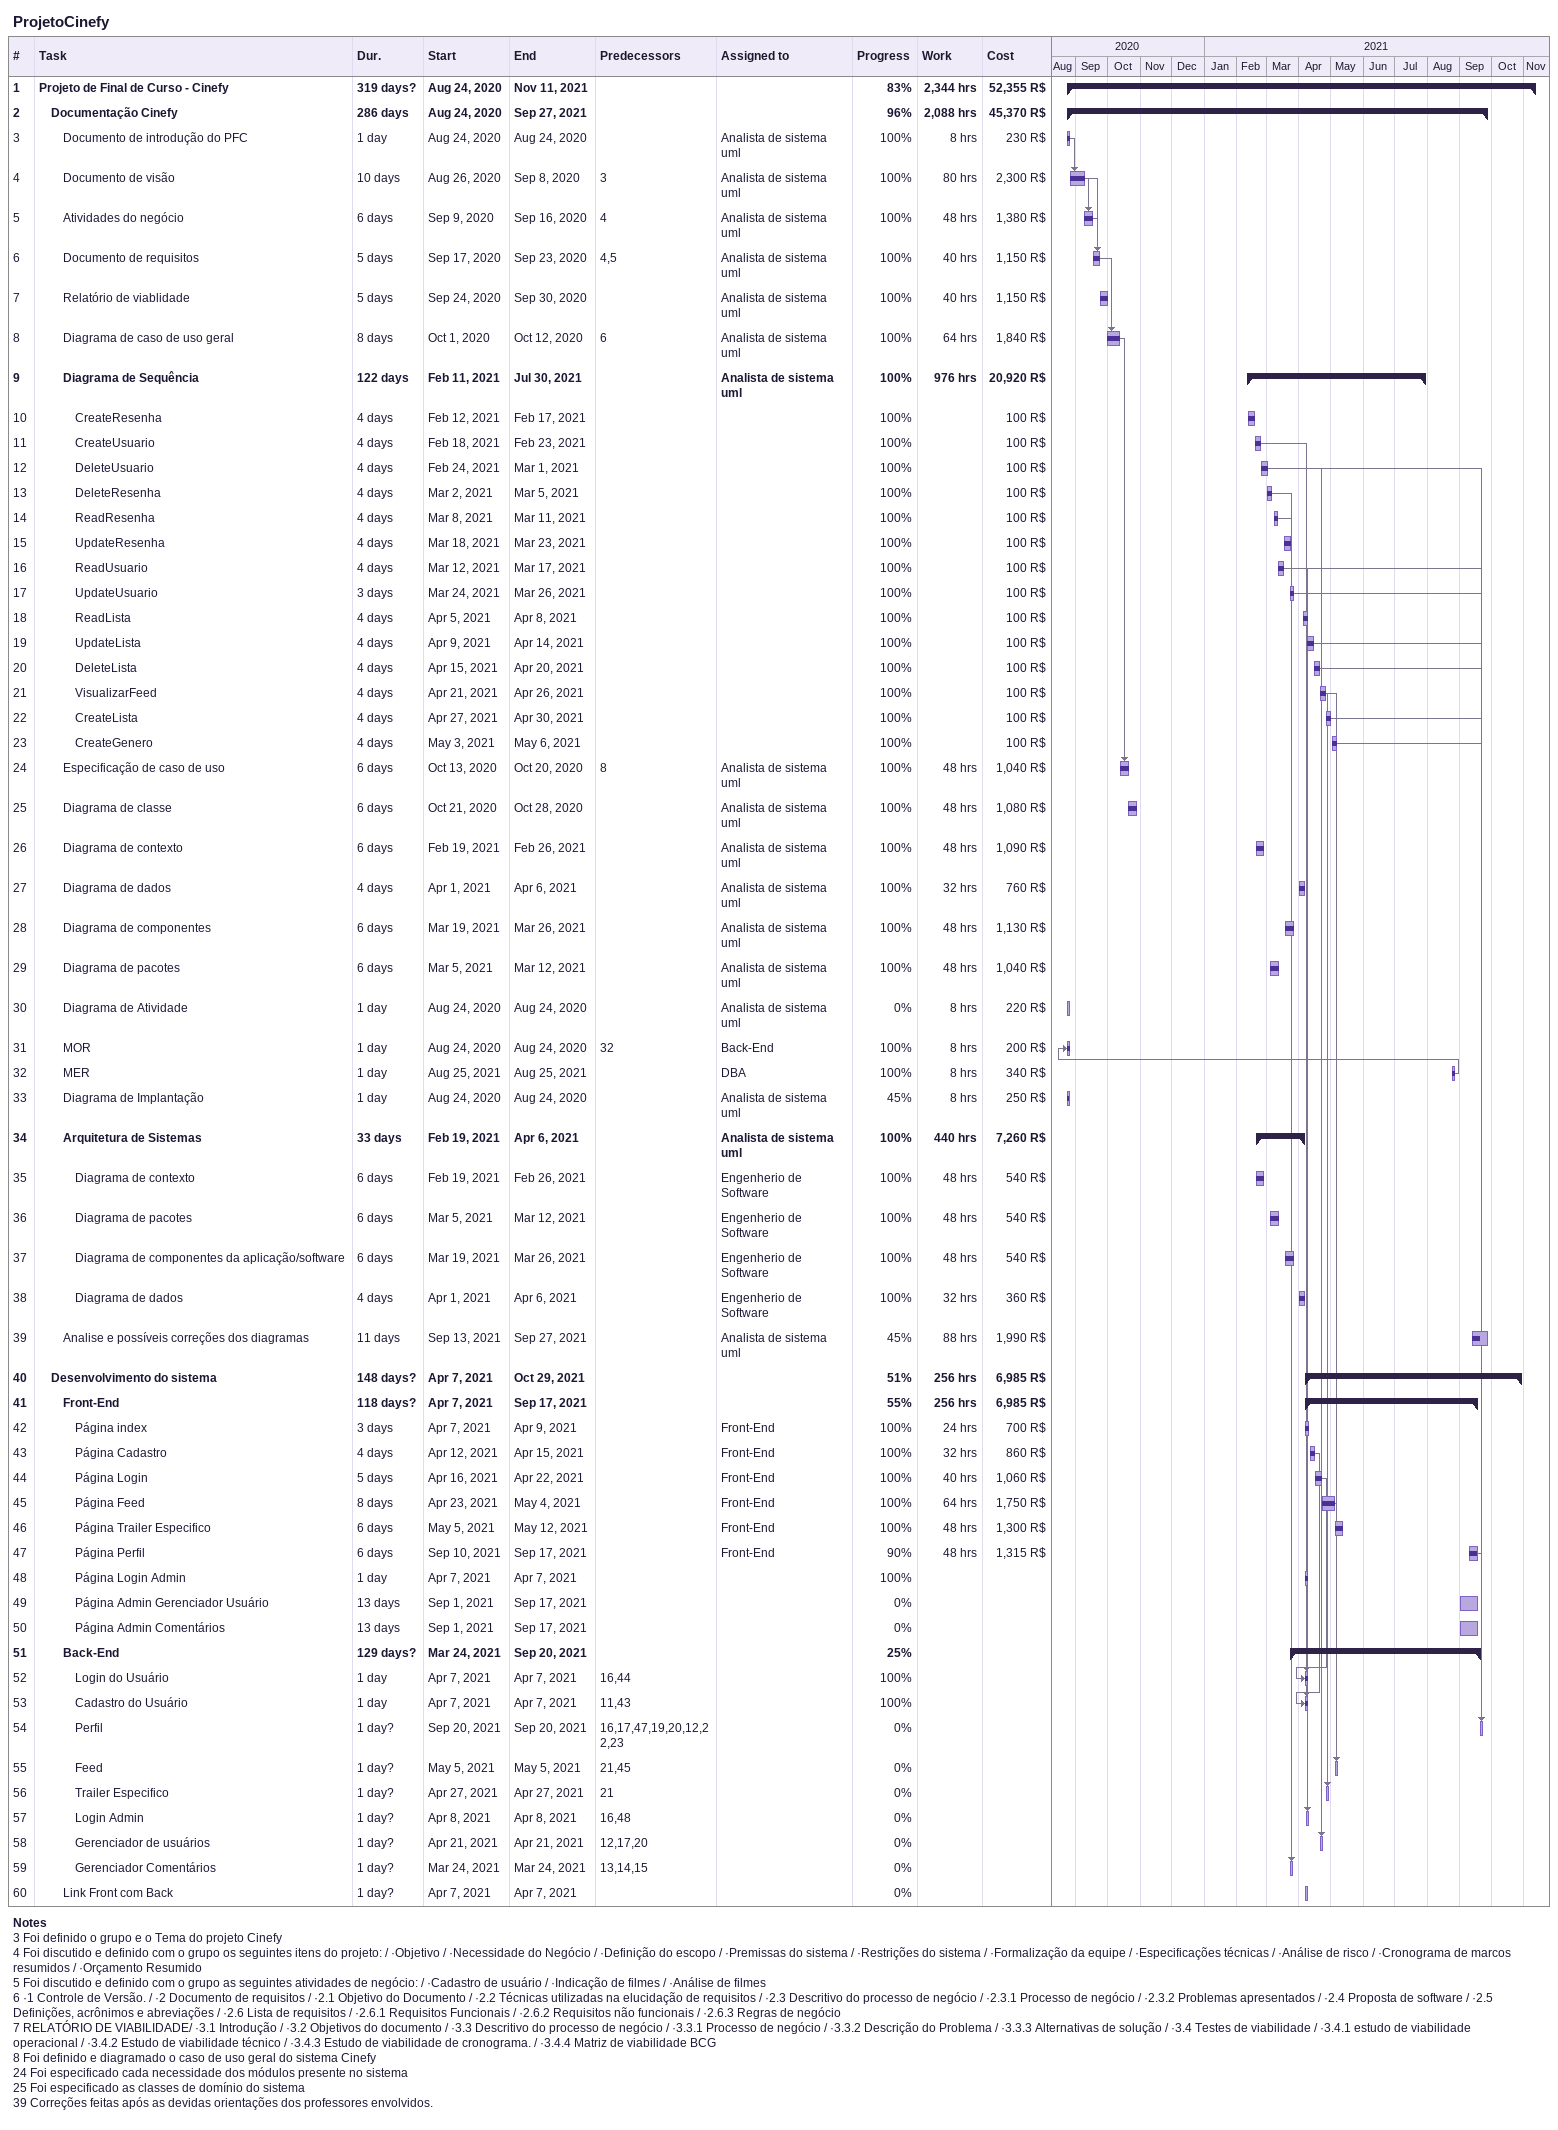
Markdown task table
ProjetoCinefy

| ID | Level | Task | Duration | Start | Finish | Predecessors | Resources | % complete | Work (h) | Cost (R$) |
|---|---|---|---|---|---|---|---|---|---|---|
| 1 | 1 | **Projeto de Final de Curso - Cinefy** | 319d? | 2020-08-24 | 2021-11-11 |  |  | 83 | 2344 | 52355 |
| 2 | 2 | **Documentação Cinefy** | 286d | 2020-08-24 | 2021-09-27 |  |  | 96 | 2088 | 45370 |
| 3 | 3 | Documento de introdução do PFC | 1d | 2020-08-24 | 2020-08-24 |  | Analista de sistema uml | 100 | 8 | 230 |
| 4 | 3 | Documento de visão | 10d | 2020-08-26 | 2020-09-08 | 3 | Analista de sistema uml | 100 | 80 | 2300 |
| 5 | 3 | Atividades do negócio | 6d | 2020-09-09 | 2020-09-16 | 4 | Analista de sistema uml | 100 | 48 | 1380 |
| 6 | 3 | Documento de requisitos | 5d | 2020-09-17 | 2020-09-23 | 4, 5 | Analista de sistema uml | 100 | 40 | 1150 |
| 7 | 3 | Relatório de viablidade | 5d | 2020-09-24 | 2020-09-30 |  | Analista de sistema uml | 100 | 40 | 1150 |
| 8 | 3 | Diagrama de caso de uso geral | 8d | 2020-10-01 | 2020-10-12 | 6 | Analista de sistema uml | 100 | 64 | 1840 |
| 9 | 3 | **Diagrama de Sequência** | 122d | 2021-02-11 | 2021-07-30 |  | Analista de sistema uml | 100 | 976 | 20920 |
| 10 | 4 | CreateResenha | 4d | 2021-02-12 | 2021-02-17 |  |  | 100 |  | 100 |
| 11 | 4 | CreateUsuario | 4d | 2021-02-18 | 2021-02-23 |  |  | 100 |  | 100 |
| 12 | 4 | DeleteUsuario | 4d | 2021-02-24 | 2021-03-01 |  |  | 100 |  | 100 |
| 13 | 4 | DeleteResenha | 4d | 2021-03-02 | 2021-03-05 |  |  | 100 |  | 100 |
| 14 | 4 | ReadResenha | 4d | 2021-03-08 | 2021-03-11 |  |  | 100 |  | 100 |
| 15 | 4 | UpdateResenha | 4d | 2021-03-18 | 2021-03-23 |  |  | 100 |  | 100 |
| 16 | 4 | ReadUsuario | 4d | 2021-03-12 | 2021-03-17 |  |  | 100 |  | 100 |
| 17 | 4 | UpdateUsuario | 3d | 2021-03-24 | 2021-03-26 |  |  | 100 |  | 100 |
| 18 | 4 | ReadLista | 4d | 2021-04-05 | 2021-04-08 |  |  | 100 |  | 100 |
| 19 | 4 | UpdateLista | 4d | 2021-04-09 | 2021-04-14 |  |  | 100 |  | 100 |
| 20 | 4 | DeleteLista | 4d | 2021-04-15 | 2021-04-20 |  |  | 100 |  | 100 |
| 21 | 4 | VisualizarFeed | 4d | 2021-04-21 | 2021-04-26 |  |  | 100 |  | 100 |
| 22 | 4 | CreateLista | 4d | 2021-04-27 | 2021-04-30 |  |  | 100 |  | 100 |
| 23 | 4 | CreateGenero | 4d | 2021-05-03 | 2021-05-06 |  |  | 100 |  | 100 |
| 24 | 3 | Especificação de caso de uso | 6d | 2020-10-13 | 2020-10-20 | 8 | Analista de sistema uml | 100 | 48 | 1040 |
| 25 | 3 | Diagrama de classe | 6d | 2020-10-21 | 2020-10-28 |  | Analista de sistema uml | 100 | 48 | 1080 |
| 26 | 3 | Diagrama de contexto | 6d | 2021-02-19 | 2021-02-26 |  | Analista de sistema uml | 100 | 48 | 1090 |
| 27 | 3 | Diagrama de dados | 4d | 2021-04-01 | 2021-04-06 |  | Analista de sistema uml | 100 | 32 | 760 |
| 28 | 3 | Diagrama de componentes | 6d | 2021-03-19 | 2021-03-26 |  | Analista de sistema uml | 100 | 48 | 1130 |
| 29 | 3 | Diagrama de pacotes | 6d | 2021-03-05 | 2021-03-12 |  | Analista de sistema uml | 100 | 48 | 1040 |
| 30 | 3 | Diagrama de Atividade | 1d | 2020-08-24 | 2020-08-24 |  | Analista de sistema uml | 0 | 8 | 220 |
| 31 | 3 | MOR | 1d | 2020-08-24 | 2020-08-24 | 32 | Back-End | 100 | 8 | 200 |
| 32 | 3 | MER | 1d | 2021-08-25 | 2021-08-25 |  | DBA | 100 | 8 | 340 |
| 33 | 3 | Diagrama de Implantação | 1d | 2020-08-24 | 2020-08-24 |  | Analista de sistema uml | 45 | 8 | 250 |
| 34 | 3 | **Arquitetura de Sistemas** | 33d | 2021-02-19 | 2021-04-06 |  | Analista de sistema uml | 100 | 440 | 7260 |
| 35 | 4 | Diagrama de contexto | 6d | 2021-02-19 | 2021-02-26 |  | Engenherio de Software | 100 | 48 | 540 |
| 36 | 4 | Diagrama de pacotes | 6d | 2021-03-05 | 2021-03-12 |  | Engenherio de Software | 100 | 48 | 540 |
| 37 | 4 | Diagrama de componentes da aplicação/software | 6d | 2021-03-19 | 2021-03-26 |  | Engenherio de Software | 100 | 48 | 540 |
| 38 | 4 | Diagrama de dados | 4d | 2021-04-01 | 2021-04-06 |  | Engenherio de Software | 100 | 32 | 360 |
| 39 | 3 | Analise e possíveis correções dos diagramas | 11d | 2021-09-13 | 2021-09-27 |  | Analista de sistema uml | 45 | 88 | 1990 |
| 40 | 2 | **Desenvolvimento do sistema** | 148d? | 2021-04-07 | 2021-10-29 |  |  | 51 | 256 | 6985 |
| 41 | 3 | **Front-End** | 118d? | 2021-04-07 | 2021-09-17 |  |  | 55 | 256 | 6985 |
| 42 | 4 | Página index | 3d | 2021-04-07 | 2021-04-09 |  | Front-End | 100 | 24 | 700 |
| 43 | 4 | Página Cadastro | 4d | 2021-04-12 | 2021-04-15 |  | Front-End | 100 | 32 | 860 |
| 44 | 4 | Página Login | 5d | 2021-04-16 | 2021-04-22 |  | Front-End | 100 | 40 | 1060 |
| 45 | 4 | Página Feed | 8d | 2021-04-23 | 2021-05-04 |  | Front-End | 100 | 64 | 1750 |
| 46 | 4 | Página Trailer Especifico | 6d | 2021-05-05 | 2021-05-12 |  | Front-End | 100 | 48 | 1300 |
| 47 | 4 | Página Perfil | 6d | 2021-09-10 | 2021-09-17 |  | Front-End | 90 | 48 | 1315 |
| 48 | 4 | Página Login Admin | 1d | 2021-04-07 | 2021-04-07 |  |  | 100 |  |  |
| 49 | 4 | Página Admin Gerenciador Usuário | 13d | 2021-09-01 | 2021-09-17 |  |  | 0 |  |  |
| 50 | 4 | Página Admin Comentários | 13d | 2021-09-01 | 2021-09-17 |  |  | 0 |  |  |
| 51 | 3 | **Back-End** | 129d? | 2021-03-24 | 2021-09-20 |  |  | 25 |  |  |
| 52 | 4 | Login do Usuário | 1d | 2021-04-07 | 2021-04-07 | 16, 44 |  | 100 |  |  |
| 53 | 4 | Cadastro do Usuário | 1d | 2021-04-07 | 2021-04-07 | 11, 43 |  | 100 |  |  |
| 54 | 4 | Perfil | 1d? | 2021-09-20 | 2021-09-20 | 16, 17, 47, 19, 20, 12, 22, 23 |  | 0 |  |  |
| 55 | 4 | Feed | 1d? | 2021-05-05 | 2021-05-05 | 21, 45 |  | 0 |  |  |
| 56 | 4 | Trailer Especifico | 1d? | 2021-04-27 | 2021-04-27 | 21 |  | 0 |  |  |
| 57 | 4 | Login Admin | 1d? | 2021-04-08 | 2021-04-08 | 16, 48 |  | 0 |  |  |
| 58 | 4 | Gerenciador de usuários | 1d? | 2021-04-21 | 2021-04-21 | 12, 17, 20 |  | 0 |  |  |
| 59 | 4 | Gerenciador Comentários | 1d? | 2021-03-24 | 2021-03-24 | 13, 14, 15 |  | 0 |  |  |
| 60 | 3 | Link Front com Back | 1d? | 2021-04-07 | 2021-04-07 |  |  | 0 |  |  |

Notes
- 3: Foi definido o grupo e o Tema do projeto Cinefy
- 4: Foi discutido e definido com o grupo os seguintes itens do projeto: / ·Objetivo / ·Necessidade do Negócio / ·Definição do escopo / ·Premissas do sistema / ·Restrições do sistema / ·Formalização da equipe / ·Especificações técnicas / ·Análise de risco / ·Cronograma de marcos resumidos / ·Orçamento Resumido
- 5: Foi discutido e definido com o grupo as seguintes atividades de negócio: / ·Cadastro de usuário / ·Indicação de filmes / ·Análise de filmes
- 6: ·1 Controle de Versão. / ·2 Documento de requisitos / ·2.1 Objetivo do Documento / ·2.2 Técnicas utilizadas na elucidação de requisitos / ·2.3 Descritivo do processo de negócio / ·2.3.1 Processo de negócio / ·2.3.2 Problemas apresentados / ·2.4 Proposta de software / ·2.5 Definições, acrônimos e abreviações / ·2.6 Lista de requisitos / ·2.6.1 Requisitos Funcionais / ·2.6.2 Requisitos não funcionais / ·2.6.3 Regras de negócio
- 7: RELATÓRIO DE VIABILIDADE/ ·3.1 Introdução / ·3.2 Objetivos do documento / ·3.3 Descritivo do processo de negócio / ·3.3.1 Processo de negócio / ·3.3.2 Descrição do Problema / ·3.3.3 Alternativas de solução / ·3.4 Testes de viabilidade / ·3.4.1 estudo de viabilidade operacional / ·3.4.2 Estudo de viabilidade técnico / ·3.4.3 Estudo de viabilidade de cronograma. / ·3.4.4 Matriz de viabilidade BCG
- 8: Foi definido e diagramado o caso de uso geral do sistema Cinefy
- 24: Foi especificado cada necessidade dos módulos presente no sistema
- 25: Foi especificado as classes de domínio do sistema
- 39: Correções feitas após as devidas orientações dos professores envolvidos.
